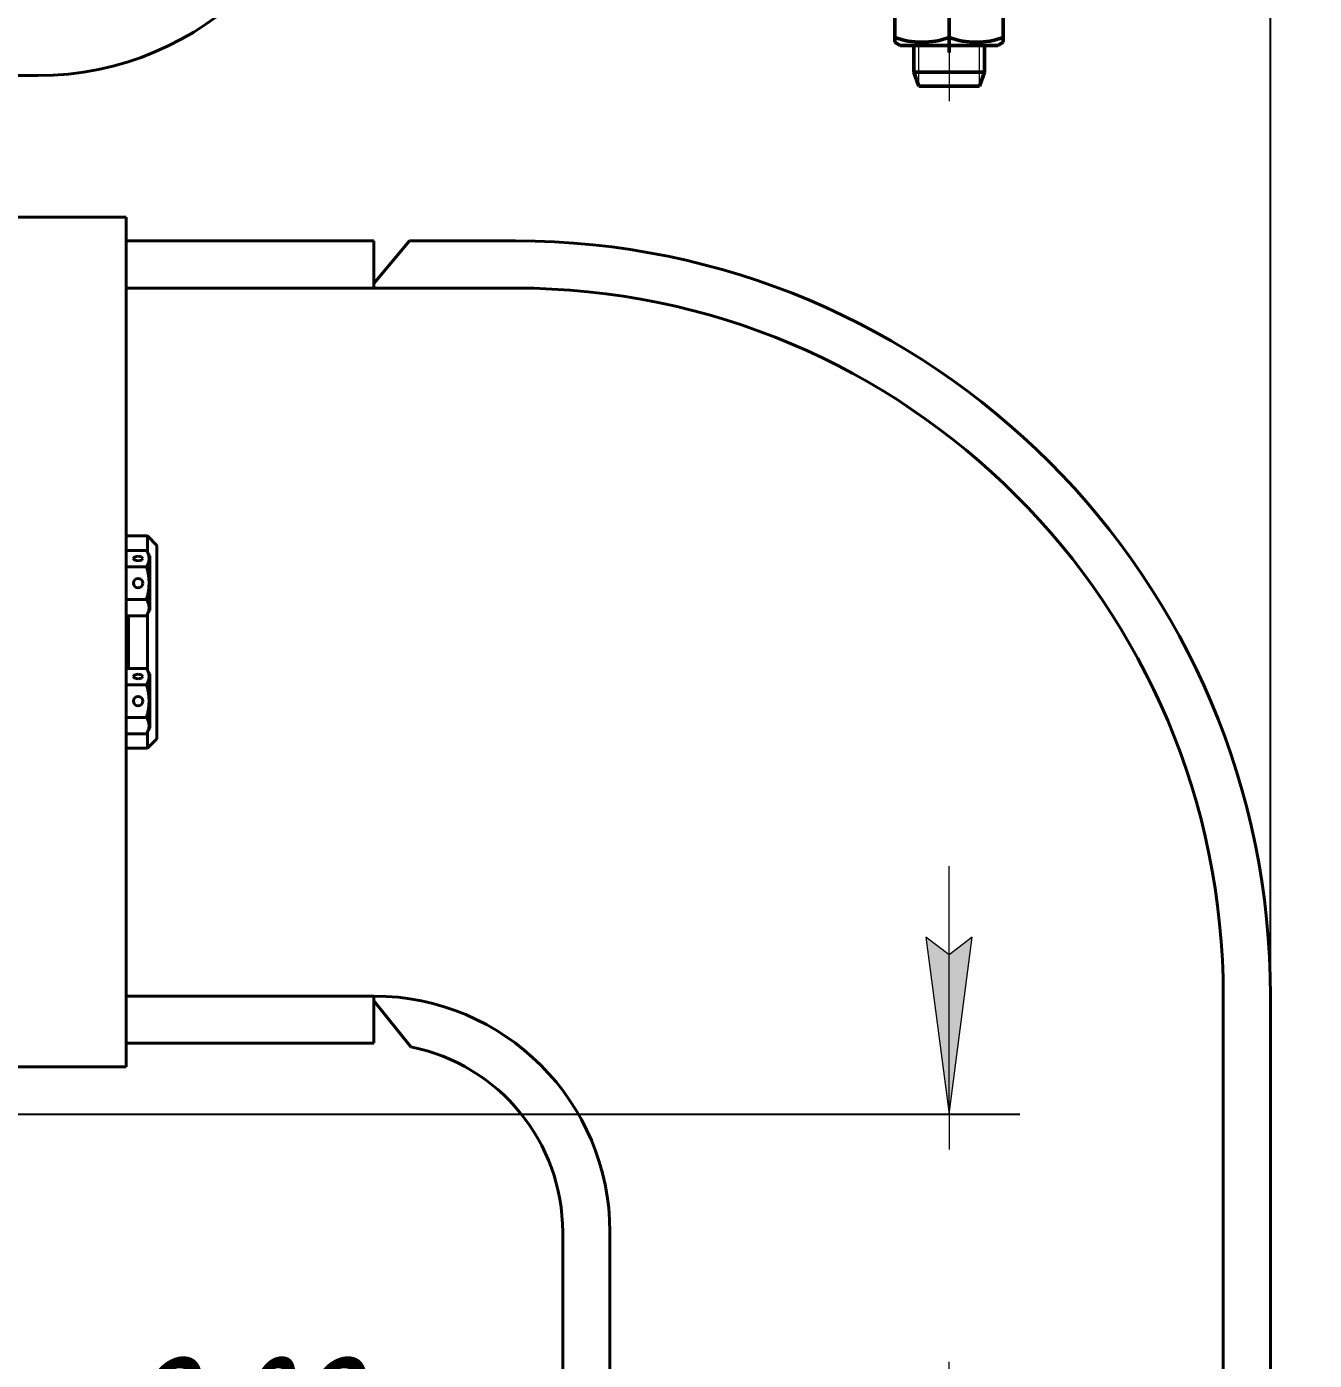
# Model space of a CAD drawing. Header units: millimetres. Extents: x 0 to 841, y 0 to 594.
# Drawn here: x 411.17 to 447.56, y 468.14 to 505.81 of the extents above; entities that cross this region are included whole.
import ezdxf

# ---------------------------------------------------------------- set-up
doc = ezdxf.new("R2010")
doc.units = ezdxf.units.MM
for name, pattern in [('K5LT32794', [7.5, 6, -1.5]), ('K5LT32795', [0]), ('K5LT32796', [18, 12, -1.5, 3, -1.5]), ('K5LT32797', [0]), ('K5LT32798', [0]), ('K5LT32799', [0]), ('K5LT32800', [0]), ('K5LT32801', [9, 6, -0.75, 1.5, -0.75]), ('K5LT32802', [0]), ('K5LT_BASIC', [0]), ('K5LT_THIN', [0])]:
    doc.linetypes.add(name, pattern=pattern)
doc.layers.add('Системный слой', color=7, linetype='Continuous')
doc.styles.add('KDIMTEXTSTYLE', font='GOST_AU.SHX', dxfattribs={"width": 0.96, "oblique": 15, "height": 5})
doc.dimstyles.new('KDIMSTYLE (0.07)', dxfattribs={"dimtxt": 5, "dimasz": 1, "dimexe": 2, "dimexo": 0.0625, "dimgap": 1, "dimtad": 1, "dimlfac": 15, "dimtxsty": 'KDIMTEXTSTYLE', "dimsah": 1, "dimcen": 0.09, "dimdle": 1, "dimadec": 0, "dimazin": 0, "dimtfac": 0.667, "dimtmove": 0, "dimatfit": 3, "dimfxl": 1, "dimtvp": 1, "dimtolj": 1, "dimtzin": 0, "dimarcsym": 0})

# ---------------------------------------------------------------- blocks, each defined once
blk = doc.blocks.new('U473')
at = {"layer": 'Системный слой', "color": 150, "linetype": 'K5LT_BASIC', "lineweight": 40, "true_color": 0x0080ff}
for p, q in [((414.189, 490.789), (414.228, 490.836)), ((414.228, 490.742), (414.189, 490.789)), ((414.228, 490.836), (414.323, 490.856)), ((414.323, 490.722), (414.228, 490.742)), ((414.323, 490.856), (414.417, 490.836)), ((414.417, 490.742), (414.323, 490.722)), ((414.417, 490.836), (414.456, 490.789)), ((414.456, 490.789), (414.417, 490.742))]:
    blk.add_line(p, q, dxfattribs=at)
blk = doc.blocks.new('U474')
at = {"layer": 'Системный слой', "color": 150, "linetype": 'K5LT_BASIC', "lineweight": 40, "true_color": 0x0080ff}
for p, q in [((414.189, 487.456), (414.228, 487.503)), ((414.228, 487.503), (414.323, 487.522)), ((414.323, 487.522), (414.417, 487.503)), ((414.417, 487.503), (414.456, 487.456)), ((414.228, 487.408), (414.189, 487.456)), ((414.323, 487.389), (414.228, 487.408)), ((414.417, 487.408), (414.323, 487.389)), ((414.456, 487.456), (414.417, 487.408))]:
    blk.add_line(p, q, dxfattribs=at)
blk = doc.blocks.new('U475')
at = {"layer": 'Системный слой', "color": 150, "linetype": 'K5LT_BASIC', "lineweight": 40, "true_color": 0x0080ff}
for p, q in [((414.856, 488.429), (414.856, 491.163)), ((414.856, 485.696), (414.856, 488.429))]:
    blk.add_line(p, q, dxfattribs=at)
blk = doc.blocks.new('U476')
at = {"layer": 'Системный слой', "color": 150, "linetype": 'K5LT_BASIC', "lineweight": 40, "true_color": 0x0080ff}
for p, q in [((414.589, 490.972), (414.589, 491.429)), ((414.589, 488.429), (414.589, 489.221)), ((414.589, 487.638), (414.589, 488.429)), ((414.589, 485.429), (414.589, 485.887))]:
    blk.add_line(p, q, dxfattribs=at)
blk = doc.blocks.new('KDIMARROW_01')
at = {"layer": 'Системный слой'}
blk.add_hatch(color=0, dxfattribs=at).paths.add_polyline_path([(0, 0), (-5, 0.658), (-4.5, 0), (-5, -0.658)])
at = {"layer": 'Системный слой', "color": 0, "linetype": 'K5LT_THIN', "lineweight": 18}
for p, q in [((-4.5, 0), (-5, 0.658)), ((-5, 0.658), (0, 0)), ((0, 0), (-5, -0.658)), ((-5, -0.658), (-4.5, 0)), ((0, 0), (-1, 0))]:
    blk.add_line(p, q, dxfattribs=at)
blk = doc.blocks.new('KDIMARROW_13')
at = {"layer": 'Системный слой', "color": 0, "linetype": 'K5LT_THIN', "lineweight": 18}
for p, q in [((-1.061, 1.061), (1.061, -1.061)), ((0, 0), (-1, 0)), ((0, 0), (1, 0))]:
    blk.add_line(p, q, dxfattribs=at)
blk = doc.blocks.new('KDIMARROW_02')
at = {"layer": 'Системный слой'}
blk.add_hatch(color=0, dxfattribs=at).paths.add_polyline_path([(4.5, 0), (5, 0.658), (0, 0), (5, -0.658)])
at = {"layer": 'Системный слой', "color": 0, "linetype": 'K5LT_THIN', "lineweight": 18}
for p, q in [((5, 0.658), (0, 0)), ((4.5, 0), (5, 0.658)), ((0, 0), (-1, 0)), ((0, 0), (5, -0.658)), ((0, 0), (7, 0)), ((5, -0.658), (4.5, 0))]:
    blk.add_line(p, q, dxfattribs=at)
blk = doc.blocks.new('U964')
at = {"layer": 'Системный слой', "color": 144, "linetype": 'K5LT32801', "lineweight": 50, "true_color": 0x0080a8}
blk.add_line((437.24, 506.685), (437.24, 507.518), dxfattribs=at)
at = {"layer": 'Системный слой', "color": 7, "linetype": 'K5LT32798', "lineweight": 50}
for p, q in [((435.79, 506.885), (435.79, 507.318)), ((437.153, 507.318), (435.79, 507.318)), ((437.153, 507.318), (436.995, 506.885)), ((437.326, 507.318), (437.168, 506.885)), ((438.69, 506.885), (438.62, 506.885))]:
    blk.add_line(p, q, dxfattribs=at)
at = {"layer": 'Системный слой', "color": 7, "linetype": 'K5LT32800', "lineweight": 0}
for p, q in [((438.69, 507.318), (437.326, 507.318)), ((435.86, 506.885), (435.79, 506.885))]:
    blk.add_line(p, q, dxfattribs=at)
at = {"layer": 'Системный слой', "color": 7, "linetype": 'K5LT32802', "lineweight": 25}
blk.add_line((438.69, 507.318), (438.69, 506.885), dxfattribs=at)
at = {"layer": 'Системный слой', "color": 253, "linetype": 'K5LT32799', "lineweight": 50, "true_color": 0xadadad}
for p, q in [((436.995, 506.885), (435.86, 506.885)), ((438.62, 506.885), (437.168, 506.885))]:
    blk.add_line(p, q, dxfattribs=at)
blk = doc.blocks.new('U965')
at = {"layer": 'Системный слой', "color": 144, "linetype": 'K5LT32801', "lineweight": 50, "true_color": 0x0080a8}
blk.add_line((437.24, 507.085), (437.24, 505.085), dxfattribs=at)
at = {"layer": 'Системный слой', "color": 7, "linetype": 'K5LT32798', "lineweight": 50}
for p, q in [((435.86, 506.885), (435.706, 506.797)), ((435.706, 506.797), (435.706, 505.374)), ((435.86, 506.885), (438.62, 506.885)), ((438.62, 506.885), (438.773, 506.797)), ((438.773, 506.797), (438.773, 505.374)), ((437.24, 506.659), (437.24, 505.511)), ((435.706, 505.374), (435.86, 505.285)), ((438.62, 505.285), (435.86, 505.285)), ((438.773, 505.374), (438.62, 505.285))]:
    blk.add_line(p, q, dxfattribs=at)
for centre, start, end in [((436.473, 504.586), 69.7054, 110.2946), ((436.473, 507.584), 249.7054, 290.2946), ((438.006, 507.584), 249.7054, 290.2946)]:
    blk.add_arc(centre, 2.21, start, end, dxfattribs=at)
at = {"layer": 'Системный слой', "color": 7, "linetype": 'K5LT32802', "lineweight": 25}
blk.add_arc((438.006, 504.586), 2.21, 69.7054, 110.2946, dxfattribs=at)
blk = doc.blocks.new('U966')
at = {"layer": 'Системный слой', "color": 7, "linetype": 'K5LT32798', "lineweight": 50}
for p, q in [((437.14, 506.785), (437.34, 506.985)), ((437.14, 506.985), (437.34, 506.785))]:
    blk.add_line(p, q, dxfattribs=at)
for radius in [0.1, 0.05]:
    blk.add_circle((437.24, 506.885), radius, dxfattribs=at)
blk = doc.blocks.new('U963')
at = {"layer": 'Системный слой', "color": 144, "linetype": 'K5LT32796', "lineweight": 20, "true_color": 0x007ca5}
for p, q in [((437.24, 519.35), (437.24, 503.708)), ((435.406, 517.132), (439.073, 517.132))]:
    blk.add_line(p, q, dxfattribs=at)
at = {"layer": 'Системный слой', "color": 5, "linetype": 'K5LT32795', "lineweight": 40, "true_color": 0x0000ff}
for p, q in [((436.24, 517.132), (436.24, 509.185)), ((438.24, 517.132), (438.24, 509.185)), ((435.84, 511.652), (434.74, 511.652)), ((434.74, 511.652), (434.74, 507.318)), ((435.84, 509.185), (435.84, 511.652)), ((439.74, 511.652), (438.64, 511.652)), ((438.64, 511.652), (438.64, 509.185)), ((439.74, 507.318), (439.74, 511.652)), ((439.74, 509.185), (434.74, 509.185)), ((434.74, 507.318), (439.74, 507.318))]:
    blk.add_line(p, q, dxfattribs=at)
at = {"layer": 'Системный слой', "color": 6, "linetype": 'K5LT32794', "lineweight": 20, "true_color": 0xff00ff}
for p, q in [((436.14, 509.185), (436.14, 507.318)), ((436.24, 509.185), (436.24, 507.318)), ((438.24, 509.185), (438.24, 507.318)), ((438.34, 509.185), (438.34, 507.318))]:
    blk.add_line(p, q, dxfattribs=at)
at = {"layer": 'Системный слой', "color": 7, "linetype": 'K5LT32798', "lineweight": 50}
for p, q in [((436.24, 505.285), (436.24, 504.529)), ((438.24, 505.285), (438.24, 504.529)), ((436.24, 504.529), (438.24, 504.529)), ((436.24, 504.529), (436.383, 504.132)), ((438.24, 504.529), (438.096, 504.132)), ((436.383, 504.132), (438.096, 504.132))]:
    blk.add_line(p, q, dxfattribs=at)
at = {"layer": 'Системный слой', "color": 94, "linetype": 'K5LT32797', "lineweight": 20, "true_color": 0x00a500}
for p, q in [((436.383, 504.132), (436.383, 505.285)), ((438.096, 504.132), (438.096, 505.285))]:
    blk.add_line(p, q, dxfattribs=at)
at = {"layer": 'Системный слой', "color": 6, "linetype": 'K5LT32794', "lineweight": 20, "true_color": 0xff00ff}
blk.add_circle((437.24, 517.132), 1, dxfattribs=at)
at = {"layer": 'Системный слой', "color": 5, "linetype": 'K5LT32795', "lineweight": 40, "true_color": 0x0000ff}
blk.add_arc((437.24, 517.132), 1, 0, 180, dxfattribs=at)
at = {"layer": 'Системный слой'}
for name in ['U964', 'U965', 'U966']:
    blk.add_blockref(name, (0, 0), dxfattribs=at)

msp = doc.modelspace()

# ---------------------------------------------------------------- linework, layer by layer
at = {"layer": 'Системный слой', "color": 150, "linetype": 'K5LT_BASIC', "lineweight": 40, "true_color": 0x0080ff}
for p, q in [((411.48881, 504.43225), (389.65136, 504.43225)), ((396.65605, 500.42948), (413.98938, 500.42948)), ((413.98938, 500.42948), (413.98938, 476.42948)), ((420.98938, 499.76281), (413.98938, 499.76281)), ((421.9963, 499.76281), (420.98938, 498.56281)), ((420.98938, 499.76281), (420.98938, 498.42948)), ((424.98938, 499.76281), (421.9963, 499.76281)), ((420.98938, 498.42948), (413.98938, 498.42948)), ((420.98938, 498.42948), (424.98938, 498.42948)), ((414.58938, 491.42948), (413.98938, 491.42948)), ((414.58938, 491.42948), (414.85605, 491.16281)), ((413.98938, 491.01991), (414.5615, 491.01991)), ((414.5615, 491.01991), (414.65605, 490.85615)), ((413.98938, 490.55803), (414.5615, 490.55803)), ((414.65605, 489.33615), (414.65605, 490.85615)), ((413.98938, 489.63427), (414.5615, 489.63427)), ((413.98938, 489.17239), (414.5615, 489.17239)), ((414.05605, 488.42948), (414.05605, 489.17239)), ((414.5615, 489.17239), (414.65605, 489.33615)), ((414.05605, 487.68657), (414.05605, 488.42948)), ((413.98938, 487.68657), (414.5615, 487.68657)), ((414.5615, 487.68657), (414.65605, 487.52281)), ((414.65605, 486.00281), (414.65605, 487.52281)), ((413.98938, 487.22469), (414.5615, 487.22469)), ((413.98938, 486.30093), (414.5615, 486.30093)), ((414.5615, 485.83905), (414.65605, 486.00281)), ((413.98938, 485.83905), (414.5615, 485.83905)), ((414.58938, 485.42948), (414.85605, 485.69615)), ((414.58938, 485.42948), (413.98938, 485.42948)), ((420.98938, 478.42948), (413.98938, 478.42948)), ((420.98938, 478.42948), (420.98938, 477.09615)), ((420.98938, 478.2986), (422.03533, 476.99258)), ((444.98938, 478.42948), (444.98938, 390.09615)), ((446.32271, 390.09615), (446.32271, 478.42948)), ((420.98938, 477.09615), (413.98938, 477.09615)), ((413.98938, 476.42948), (396.65605, 476.42948)), ((426.32271, 471.76281), (426.32271, 394.09615)), ((427.65605, 394.09615), (427.65605, 471.76281))]:
    msp.add_line(p, q, dxfattribs=at)
for centre in [(414.32271, 490.09615), (414.32271, 486.76281)]:
    msp.add_circle(centre, 0.13333, dxfattribs=at)
for centre, radius, start, end in [((411.48881, 512.93225), 8.5, 270, 90), ((424.98938, 478.42948), 21.33333, 0, 90), ((424.98938, 478.42948), 20, 0, 90), ((420.98938, 471.76281), 6.66667, 0, 90), ((420.98938, 471.76281), 5.33333, 0, 78.690068)]:
    msp.add_arc(centre, radius, start, end, dxfattribs=at)
for points, knots in [([(414.5615, 490.55803), (414.57186, 490.57597), (414.58753, 490.60568), (414.6043, 490.64486), (414.6137, 490.67159), (414.62121, 490.69713), (414.62716, 490.72308), (414.63147, 490.75288), (414.63323, 490.781), (414.63276, 490.80794), (414.63038, 490.83367), (414.62628, 490.85862), (414.61967, 490.88708), (414.60737, 490.92638), (414.58778, 490.97205), (414.56987, 491.00541), (414.5615, 491.01991)], [0, 0, 0, 0, 2.03197676, 3.33971817, 4.35691028, 4.98286377, 6.14673398, 7.19733448, 8.23107414, 9.20464301, 10.12610383, 11.03238569, 11.92740894, 13.24282625, 15.35658079, 17, 17, 17, 17]), ([(414.5615, 489.63427), (414.5706, 489.66579), (414.58301, 489.71234), (414.60086, 489.79045), (414.61177, 489.84827), (414.62121, 489.91246), (414.62716, 489.96437), (414.63147, 490.02397), (414.63329, 490.08205), (414.63271, 490.13593), (414.62983, 490.19568), (414.62399, 490.25985), (414.61272, 490.33992), (414.59342, 490.43961), (414.57412, 490.51432), (414.5615, 490.55803)], [0, 0, 0, 0, 1.67981626, 2.46425431, 4.10062144, 4.68975414, 5.78516139, 6.77396186, 7.74689331, 8.75724699, 9.53045066, 10.80829449, 12.05516695, 13.66764409, 16, 16, 16, 16]), ([(414.5615, 489.17239), (414.57186, 489.19033), (414.58753, 489.22004), (414.6043, 489.25922), (414.6137, 489.28595), (414.62121, 489.31149), (414.62716, 489.33744), (414.63147, 489.36724), (414.63323, 489.39536), (414.63276, 489.4223), (414.63038, 489.44803), (414.62628, 489.47298), (414.61967, 489.50144), (414.60737, 489.54074), (414.58778, 489.58641), (414.56987, 489.61977), (414.5615, 489.63427)], [0, 0, 0, 0, 2.03197676, 3.33971817, 4.35691028, 4.98286377, 6.14673398, 7.19733448, 8.23107414, 9.20464301, 10.12610383, 11.03238569, 11.92740894, 13.24282625, 15.35658079, 17, 17, 17, 17]), ([(414.5615, 487.22469), (414.57186, 487.24264), (414.58753, 487.27235), (414.6043, 487.31153), (414.6137, 487.33826), (414.62121, 487.36379), (414.62716, 487.38975), (414.63147, 487.41955), (414.63323, 487.44766), (414.63276, 487.4746), (414.63038, 487.50034), (414.62628, 487.52529), (414.61967, 487.55375), (414.60737, 487.59305), (414.58778, 487.63871), (414.56987, 487.67208), (414.5615, 487.68657)], [0, 0, 0, 0, 2.03197676, 3.33971817, 4.35691028, 4.98286377, 6.14673398, 7.19733448, 8.23107414, 9.20464301, 10.12610383, 11.03238569, 11.92740894, 13.24282625, 15.35658079, 17, 17, 17, 17]), ([(414.5615, 486.30093), (414.5706, 486.33246), (414.58301, 486.37901), (414.60086, 486.45712), (414.61177, 486.51493), (414.62121, 486.57913), (414.62716, 486.63104), (414.63147, 486.69064), (414.63329, 486.74871), (414.63271, 486.80259), (414.62983, 486.86235), (414.62399, 486.92652), (414.61272, 487.00658), (414.59342, 487.10627), (414.57412, 487.18098), (414.5615, 487.22469)], [0, 0, 0, 0, 1.67981626, 2.46425431, 4.10062144, 4.68975414, 5.78516139, 6.77396186, 7.74689331, 8.75724699, 9.53045066, 10.80829449, 12.05516695, 13.66764409, 16, 16, 16, 16]), ([(414.5615, 485.83905), (414.57186, 485.857), (414.58753, 485.88671), (414.6043, 485.92589), (414.6137, 485.95262), (414.62121, 485.97815), (414.62716, 486.0041), (414.63147, 486.03391), (414.63323, 486.06202), (414.63276, 486.08896), (414.63038, 486.1147), (414.62628, 486.13965), (414.61967, 486.16811), (414.60737, 486.20741), (414.58778, 486.25307), (414.56987, 486.28644), (414.5615, 486.30093)], [0, 0, 0, 0, 2.03197676, 3.33971817, 4.35691028, 4.98286377, 6.14673398, 7.19733448, 8.23107414, 9.20464301, 10.12610383, 11.03238569, 11.92740894, 13.24282625, 15.35658079, 17, 17, 17, 17])]:
    msp.add_open_spline(points, degree=3, knots=knots, dxfattribs=at)

# ---------------------------------------------------------------- block references
at = {"layer": 'Системный слой'}
for name in ['U963', 'U476', 'U475', 'U473', 'U474']:
    msp.add_blockref(name, (0, 0), dxfattribs=at)

# ---------------------------------------------------------------- dimensions: what is measured, and where the dimension line sits
at = {"layer": 'Системный слой', "color": 7}
for base, p1, p2, location, override in [((446.32271, 537.48129), (373.98938, 472.16281), (446.32271, 478.42948), (410.15605, 537.48129), {"dimexo": 0, "dimpost": '\\H3.5;\\W0.965;\\Q15;<>', "dimblk1": 'KDIMARROW_01', "dimblk2": 'KDIMARROW_01', "dimse1": 0, "dimse2": 0, "dimclrt": 7, "dimtolj": 1}), ((408.32641, 471.62887), (408.4611, 474.40371), (408.32641, 467.42948), (416.98238, 466.09615), {"dimexo": 0, "dimtoh": 1, "dimpost": '\\H3.5;\\W0.965;\\Q15;<>', "dimblk1": 'KDIMARROW_13', "dimblk2": 'KDIMARROW_13', "dimse1": 0, "dimse2": 0, "dimclrt": 7, "dimtmove": 1, "dimtolj": 1})]:
    msp.add_linear_dim(base=base, p1=p1, p2=p2, location=location, dimstyle='KDIMSTYLE (0.07)', override=override, dxfattribs=at).render()
msp.add_linear_dim(base=(408.08881, 524.39608), p1=(437.2395, 505.08513), p2=(408.08881, 512.93225), location=(409.12271, 530.42376), text='\\H3.5;\\W0.965;\\Q15;\\H3.5;\\W0.965;\\Q15;\\Q15;390', dimstyle='KDIMSTYLE (0.07)', override={"dimexo": 0, "dimtoh": 1, "dimblk1": 'KDIMARROW_01', "dimblk2": 'KDIMARROW_01', "dimse1": 0, "dimse2": 0, "dimclrt": 7, "dimtmove": 1, "dimtolj": 1}, dxfattribs=at).render()
msp.add_linear_dim(base=(437.2395, 475.09615), p1=(409.65975, 467.09615), p2=(407.32641, 475.09615), angle=90, location=(437.2395, 456.52977), dimstyle='KDIMSTYLE (0.07)', override={"dimexo": 0, "dimpost": '\\H3.5;\\W0.965;\\Q15;<>\\H3.5;\\W0.965;\\Q15;\\Q15;*', "dimblk1": 'KDIMARROW_02', "dimblk2": 'KDIMARROW_02', "dimse1": 0, "dimse2": 0, "dimclrt": 7, "dimtolj": 1}, dxfattribs=at).render()

doc.saveas('drawing.dxf')
